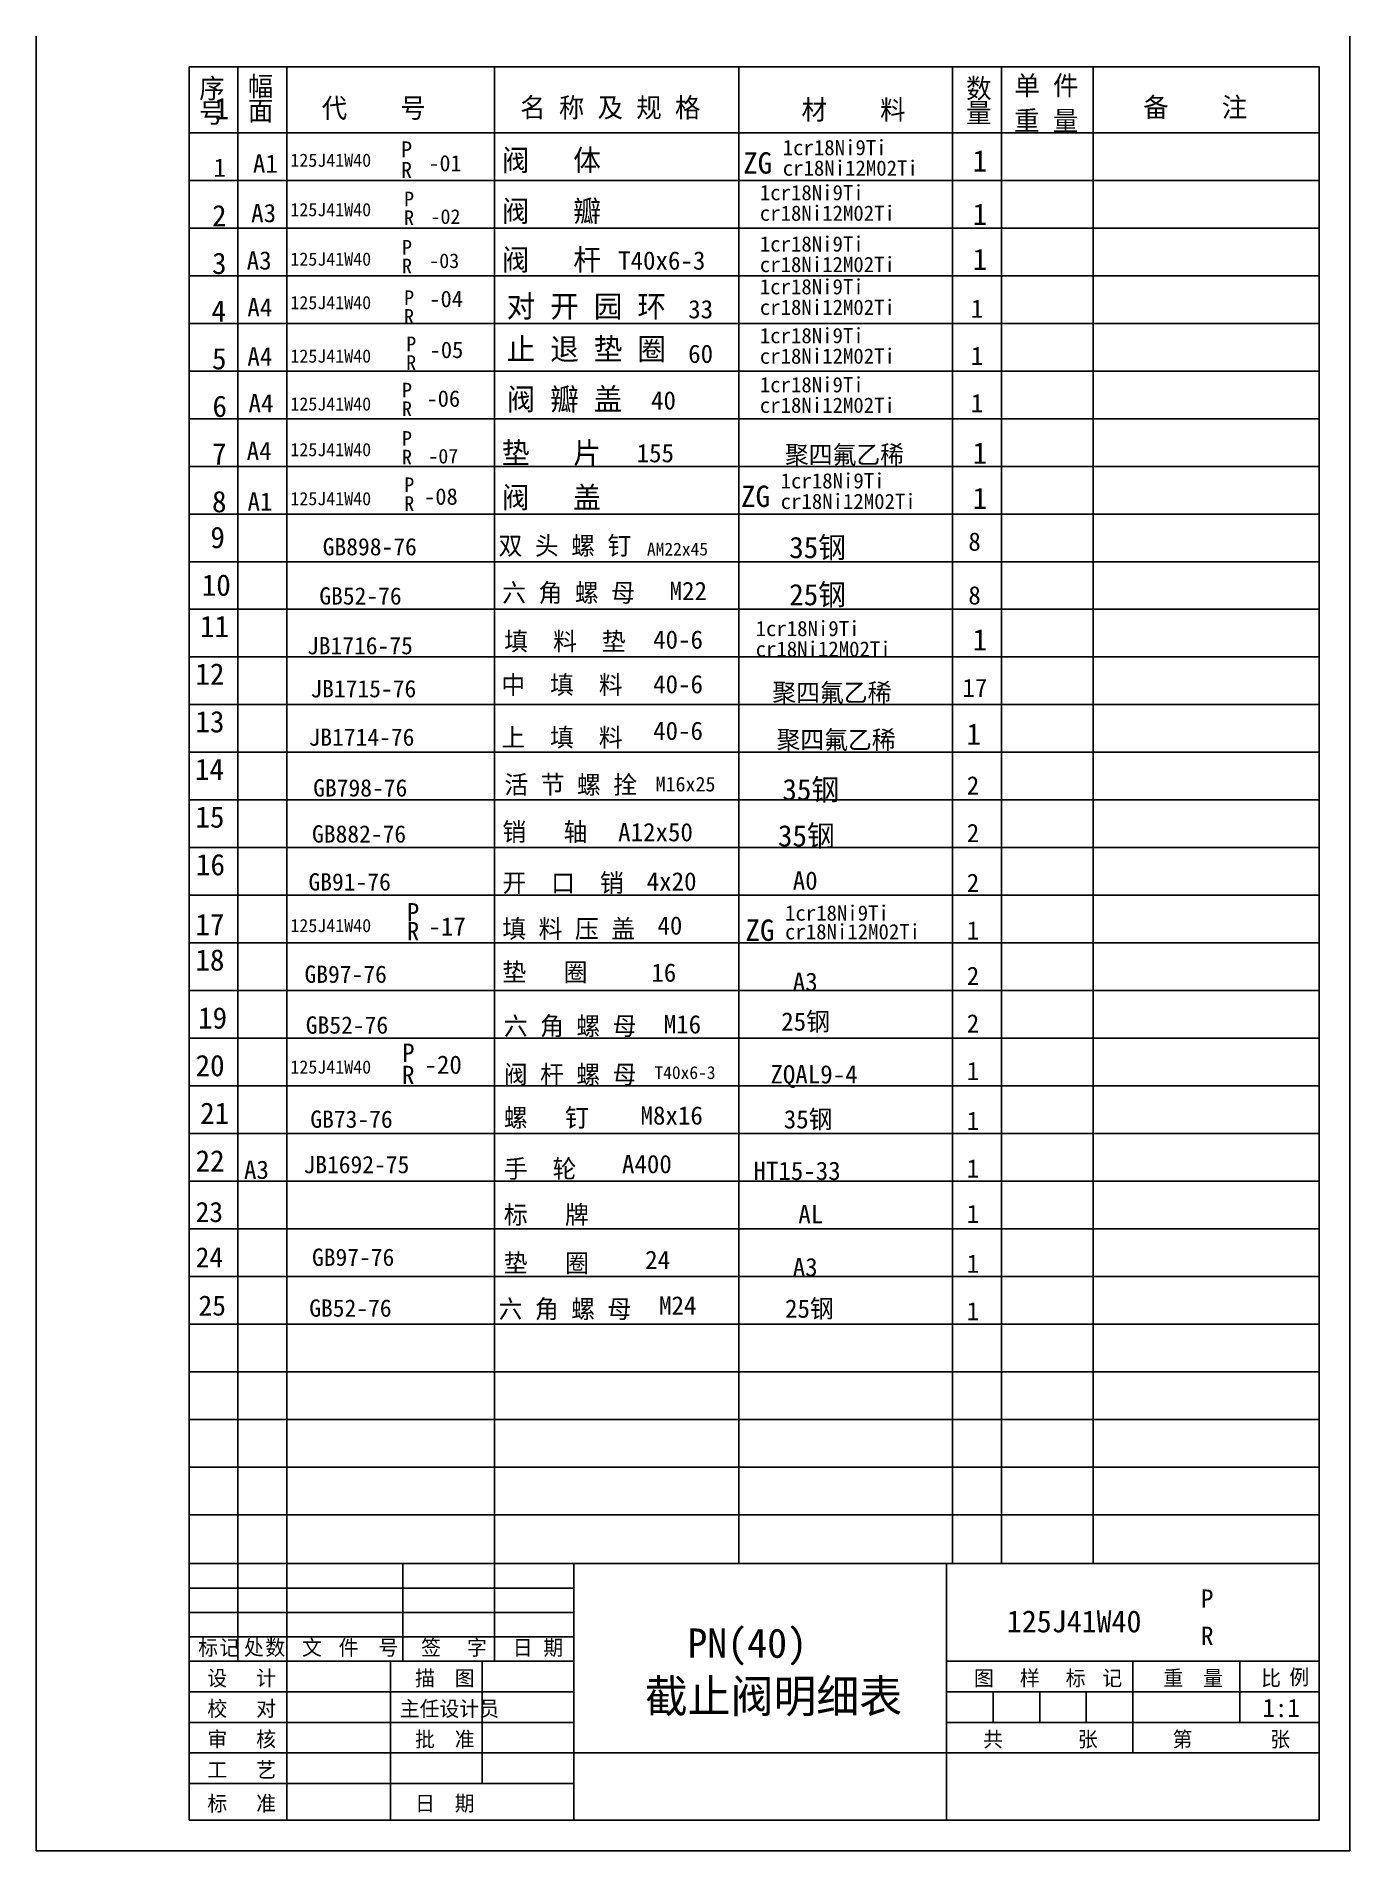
# Model space of a CAD drawing. Header units: metres. Extents: x 0 to 215, y 0 to 297.
import ezdxf

# ---------------------------------------------------------------- set-up
doc = ezdxf.new("R2010")
doc.units = ezdxf.units.M
for name, color, linetype in [('D', 1, 'Continuous'), ('FL', 5, 'Continuous'), ('HA', 5, 'Continuous'), ('T', 7, 'Continuous'), ('TL', 4, 'Continuous')]:
    doc.layers.add(name, color=color, linetype=linetype)

msp = doc.modelspace()

# ---------------------------------------------------------------- linework, layer by layer
at = {"layer": 'FL'}
for p, q in [((0, 0), (0, 297)), ((215, 297), (215, 0)), ((33, 31), (33, 47)), ((41, 5), (41, 47)), ((60, 31), (60, 47)), ((75, 47), (75, 31)), ((25, 43), (88, 43)), ((25, 39), (88, 39)), ((25, 35), (88, 35)), ((73, 11), (73, 31)), ((25, 26), (88, 26)), ((156.62, 26), (156.62, 21)), ((164.25, 26), (164.25, 21)), ((171.88, 26), (171.88, 21)), ((25, 21), (88, 21)), ((25, 16), (88, 16)), ((25, 11), (88, 11)), ((215, 0), (0, 0))]:
    msp.add_line(p, q, dxfattribs=at)
at = {"layer": 'HA'}
for p, q in [((33, 47), (33, 292)), ((41, 47), (41, 292)), ((75, 47), (75, 292)), ((115, 47), (115, 292)), ((150, 47), (150, 292)), ((158, 47), (158, 292)), ((173, 47), (173, 292)), ((210, 281.2), (25, 281.2)), ((210, 273.4), (25, 273.4)), ((210, 265.6), (25, 265.6)), ((210, 257.8), (25, 257.8)), ((210, 250), (25, 250)), ((210, 242.2), (25, 242.2)), ((210, 234.4), (25, 234.4)), ((210, 226.6), (25, 226.6)), ((210, 218.8), (25, 218.8)), ((210, 211), (25, 211)), ((210, 203.2), (25, 203.2)), ((210, 195.4), (25, 195.4)), ((210, 187.6), (25, 187.6)), ((210, 179.8), (25, 179.8)), ((210, 172), (25, 172)), ((210, 164.2), (25, 164.2)), ((210, 156.4), (25, 156.4)), ((210, 148.6), (25, 148.6)), ((210, 140.8), (25, 140.8)), ((210, 133), (25, 133)), ((210, 125.2), (25, 125.2)), ((210, 117.4), (25, 117.4)), ((210, 109.6), (25, 109.6)), ((210, 101.8), (25, 101.8)), ((210, 94), (25, 94)), ((210, 86.2), (25, 86.2)), ((210, 78.4), (25, 78.4)), ((210, 70.6), (25, 70.6)), ((210, 62.8), (25, 62.8)), ((210, 55), (25, 55))]:
    msp.add_line(p, q, dxfattribs=at)
at = {"layer": 'TL'}
for p, q in [((25, 47), (210, 47)), ((25, 5), (25, 47)), ((88, 5), (88, 47)), ((149, 5), (149, 47)), ((25, 31), (88, 31)), ((58, 31), (58, 5)), ((149, 31), (210, 31)), ((179.5, 21), (179.5, 31)), ((197, 31), (197, 21)), ((149, 26), (210, 26)), ((149, 21), (210, 21)), ((179.5, 21), (179.5, 16)), ((88, 16), (210, 16))]:
    msp.add_line(p, q, dxfattribs=at)
msp.add_lwpolyline([(25, 5), (25, 292), (210, 292), (210, 5)], close=True, dxfattribs=at)

# ---------------------------------------------------------------- texts
at = {"layer": 'D'}
for s, height, p in [('序', 3.2, (26.67, 286.87)), ('幅', 3.2, (34.65, 287.22)), ('数', 3.2, (152.21, 286.87)), ('单 件', 3.2, (160.12, 287.33)), ('号', 3.2, (26.65, 282.87)), ('1', 3.5, (29.16, 283.42)), ('面', 3.2, (34.65, 283.22)), ('代    号', 3.2, (46.73, 283.66)), ('名 称 及 规 格', 3.2, (79.21, 283.73)), ('材    料', 3.2, (125.26, 283.38)), ('量', 3.2, (152.21, 282.87)), ('重 量', 3.2, (160.07, 281.59)), ('备    注', 3.2, (181.2, 283.79)), ('P', 2.64, (59.73, 277.16)), ('1cr18Ni9Ti', 2.5, (122.19, 277.54)), ('1', 3, (29, 274)), ('A1', 3, (35.46, 274.66)), ('125J41W40', 2.16, (41.59, 275.64)), ('R', 2.64, (59.71, 273.79)), ('-01', 2.64, (64.21, 274.92)), ('阀   体', 3.5, (76.2, 274.97)), ('ZG', 3.5, (115.71, 274.52)), ('cr18Ni12M02Ti', 2.5, (122.19, 274.18)), ('1', 3.5, (153.28, 274.86)), ('P', 2.4, (60.21, 269.17)), ('阀   瓣', 3.5, (76.2, 266.65)), ('1cr18Ni9Ti', 2.5, (118.44, 270.16)), ('2', 3.5, (28.76, 265.89)), ('A3', 3, (35.17, 266.57)), ('125J41W40', 2.16, (41.59, 267.55)), ('R', 2.4, (60.2, 266.1)), ('-02', 2.4, (64.53, 266.29)), ('cr18Ni12M02Ti', 2.5, (118.44, 266.8)), ('1', 3.5, (153.28, 266.13)), ('1cr18Ni9Ti', 2.5, (118.44, 261.76)), ('3', 3.5, (28.76, 258.09)), ('A3', 3, (34.44, 258.81)), ('125J41W40', 2.16, (41.59, 259.45)), ('P', 2.4, (59.87, 261.26)), ('-03', 2.4, (64.33, 259.06)), ('阀   杆', 3.5, (76.2, 258.67)), ('T40x6-3', 3, (95.24, 258.8)), ('1', 3.5, (153.28, 258.74)), ('R', 2.4, (59.86, 258.2)), ('cr18Ni12M02Ti', 2.5, (118.44, 258.4)), ('1cr18Ni9Ti', 2.5, (118.44, 254.76)), ('4', 3.5, (28.67, 250.29)), ('A4', 3, (34.55, 251.14)), ('125J41W40', 2.16, (41.59, 252.33)), ('P', 2.4, (60.21, 253.01)), ('-04', 2.7, (64.34, 252.67)), ('对 开 园 环', 3.6, (77, 251)), ('33', 3, (106.71, 250.83)), ('cr18Ni12M02Ti', 2.5, (118.44, 251.4)), ('1', 3, (152.98, 250.92)), ('R', 2.4, (60.2, 249.94)), ('P', 2.4, (60.56, 245.44)), ('-05', 2.7, (64.39, 244.33)), ('止 退 垫 圈', 3.6, (77, 244)), ('1cr18Ni9Ti', 2.5, (118.44, 246.76)), ('5', 3.5, (28.76, 242.49)), ('A4', 3, (34.55, 243.11)), ('125J41W40', 2.16, (41.59, 243.58)), ('R', 2.4, (60.55, 242.38)), ('60', 3, (106.71, 243.53)), ('cr18Ni12M02Ti', 2.5, (118.44, 243.4)), ('1', 3, (152.98, 243.2)), ('1cr18Ni9Ti', 2.5, (118.44, 238.72)), ('6', 3.5, (28.84, 234.69)), ('A4', 3, (34.74, 235.45)), ('125J41W40', 2.16, (41.59, 235.74)), ('P', 2.4, (59.87, 237.88)), ('-06', 2.7, (63.87, 236.35)), ('阀 瓣 盖', 3.6, (77, 235.8)), ('40', 3, (100.63, 235.9)), ('cr18Ni12M02Ti', 2.5, (118.44, 235.36)), ('1', 3, (152.98, 235.46)), ('R', 2.4, (59.86, 234.82)), ('P', 2.4, (59.87, 229.97)), ('7', 3.5, (28.76, 226.89)), ('A4', 3, (34.44, 227.63)), ('125J41W40', 2.16, (41.59, 228.27)), ('R', 2.4, (59.86, 226.91)), ('-07', 2.4, (64.18, 227.08)), ('垫   片', 3.5, (76.2, 227.05)), ('155', 3, (98.27, 227.27)), ('聚四氟乙稀', 3, (122.54, 227.02)), ('1', 3.5, (153.28, 227.02)), ('P', 2.4, (60.24, 222.38)), ('-08', 2.7, (63.48, 220.32)), ('阀   盖', 3.5, (76.2, 219.77)), ('ZG', 3.5, (115.36, 219.96)), ('1cr18Ni9Ti', 2.5, (121.85, 222.99)), ('1', 3.5, (153.28, 219.63)), ('8', 3.5, (28.76, 219.09)), ('A1', 3, (34.58, 219.34)), ('125J41W40', 2.16, (41.59, 220.24)), ('R', 2.4, (60.23, 219.32)), ('cr18Ni12M02Ti', 2.5, (121.85, 219.62)), ('9', 3.5, (28.5, 213.22)), ('GB898-76', 2.83, (46.89, 212.04)), ('双 头 螺 钉', 3, (75.67, 212.12)), ('AM22x45', 2.1, (99.96, 212.01)), ('35钢', 3.5, (123.24, 211.58)), ('8', 3, (152.57, 212.79)), ('10', 3.5, (27.08, 205.42)), ('GB52-76', 2.83, (46.33, 203.98)), ('六 角 螺 母', 3, (76.27, 204.42)), ('M22', 3, (103.67, 204.71)), ('25钢', 3.5, (123.24, 203.86)), ('8', 3, (152.57, 204)), ('11', 3.5, (26.79, 198.66)), ('填  料  垫', 3, (76.61, 196.46)), ('40-6', 3, (100.97, 196.75)), ('1cr18Ni9Ti', 2.5, (117.75, 198.81)), ('1', 3.5, (153.28, 196.47)), ('JB1716-75', 2.83, (44.31, 195.84)), ('cr18Ni12M02Ti', 2.5, (117.75, 195.45)), ('12', 3.5, (26.04, 190.86)), ('JB1715-76', 2.83, (44.87, 188.8)), ('中  填  料', 3, (76.12, 189.35)), ('40-6', 3, (100.97, 189.45)), ('聚四氟乙稀', 3, (120.48, 188.07)), ('17', 3, (151.6, 188.85)), ('13', 3.5, (26.04, 183.06)), ('上  填  料', 3, (76.12, 180.73)), ('40-6', 3, (100.97, 181.82)), ('1', 3.5, (152.25, 181.02)), ('JB1714-76', 2.83, (44.57, 180.86)), ('聚四氟乙稀', 3, (121.17, 180.34)), ('14', 3.5, (25.96, 175.26)), ('GB798-76', 2.83, (45.33, 172.56)), ('活 节 螺 拴', 3, (76.63, 173)), ('M16x25', 2.4, (101.38, 173.39)), ('35钢', 3.5, (122.13, 171.94)), ('2', 3, (152.31, 172.88)), ('15', 3.5, (26.04, 167.46)), ('GB882-76', 2.83, (45.14, 165.02)), ('销   轴', 3, (76.3, 165.28)), ('A12x50', 3, (95.24, 165.23)), ('35钢', 3.5, (121.4, 164.38)), ('2', 3, (152.31, 165.09)), ('16', 3.5, (26.13, 159.66)), ('GB91-76', 2.83, (44.56, 157.17)), ('开  口  销', 3, (76.3, 156.93)), ('4x20', 3, (99.92, 157.17)), ('A0', 3, (123.83, 157.3)), ('2', 3, (152.31, 156.94)), ('P', 3, (60.65, 152.12)), ('1cr18Ni9Ti', 2.5, (122.56, 152.24)), ('17', 3.5, (26.04, 149.86)), ('125J41W40', 2.16, (41.59, 150.36)), ('R', 3, (60.65, 149.03)), ('-17', 3, (64.19, 149.79)), ('填 料 压 盖', 3, (76.3, 149.41)), ('40', 3, (101.68, 149.95)), ('ZG', 3.5, (116.08, 148.93)), ('cr18Ni12M02Ti', 2.5, (122.56, 149.18)), ('1', 3, (152.31, 149.15)), ('18', 3.5, (26.04, 144.06)), ('垫   圈', 3, (76.3, 142.32)), ('GB97-76', 2.83, (43.91, 142.06)), ('16', 3, (100.68, 142.24)), ('A3', 3, (123.83, 140.73)), ('2', 3, (152.31, 141.71)), ('19', 3.5, (26.48, 134.57)), ('六 角 螺 母', 3, (76.53, 133.5)), ('M16', 3, (102.71, 133.78)), ('25钢', 3, (121.94, 134.23)), ('2', 3, (152.31, 133.92)), ('GB52-76', 2.83, (44.12, 133.74)), ('P', 3, (59.88, 129.12)), ('20', 3.5, (26.07, 126.77)), ('125J41W40', 2.16, (41.59, 127.21)), ('R', 3, (59.87, 125.48)), ('-20', 3, (63.54, 127.17)), ('阀 杆 螺 母', 3, (76.53, 125.57)), ('T40x6-3', 2.1, (101.19, 126.32)), ('ZQAL9-4', 3, (120.17, 125.59)), ('1', 3, (152.31, 126.13)), ('21', 3.5, (26.82, 118.97)), ('螺   钉', 3, (76.53, 118.48)), ('M8x16', 3, (98.91, 118.86)), ('GB73-76', 2.83, (44.86, 118.33)), ('35钢', 3, (122.36, 118.23)), ('1', 3, (152.31, 117.98)), ('22', 3.5, (26.07, 111.17)), ('A3', 3, (34, 109.97)), ('JB1692-75', 2.83, (43.74, 110.9)), ('手  轮', 3, (76.53, 110.13)), ('A400', 3, (95.87, 110.9)), ('1', 3, (152.31, 110.19)), ('HT15-33', 3, (117.39, 109.79)), ('23', 3.3, (26.09, 102.91)), ('标   牌', 3, (76.53, 102.61)), ('AL', 3, (124.74, 102.7)), ('1', 3, (152.31, 102.75)), ('24', 3.3, (26.09, 95.48)), ('GB97-76', 2.83, (45.13, 95.73)), ('垫   圈', 3, (76.53, 94.69)), ('24', 3, (99.67, 95.22)), ('A3', 3, (123.83, 94.03)), ('1', 3, (152.31, 94.6)), ('25', 3.3, (26.56, 87.59)), ('GB52-76', 2.83, (44.68, 87.41)), ('六 角 螺 母', 3, (75.67, 87.18)), ('M24', 3, (101.95, 87.76)), ('25钢', 3, (122.57, 87.24)), ('1', 3, (152.31, 86.82)), ('P', 3, (190.66, 39.76)), ('125J41W40', 3.6, (158.87, 35.74)), ('PN(40)', 4.8, (106.58, 31.58)), ('R', 3, (190.66, 33.68)), ('截止阀明细表', 5.4, (99.61, 22.6)), ('1:1', 3, (200.72, 21.88))]:
    msp.add_text(s, height=height, dxfattribs=at).set_placement(p)
at = {"layer": 'T'}
for s, p in [('标', (26.5, 32)), ('记', (30, 32)), ('处', (34, 32)), ('数', (37.5, 32)), ('文', (43.5, 32)), ('件', (49.5, 32)), ('号', (56, 32)), ('签', (63, 32)), ('字', (70.5, 32)), ('日', (78, 32)), ('期', (83, 32)), ('设', (28, 27)), ('计', (36, 27)), ('描', (62, 27)), ('图', (68.5, 27)), ('图', (153.5, 27)), ('样', (161, 27)), ('标', (168.5, 27)), ('记', (174.5, 27)), ('重', (184.5, 27)), ('量', (191, 27)), ('比', (200.5, 27)), ('例', (205.11, 27.16)), ('校', (28, 22)), ('对', (36, 22)), ('主任设计员', (59.5, 22)), ('审', (28, 17)), ('核', (36, 17)), ('批', (62, 17)), ('准', (68.5, 17)), ('共', (155, 17)), ('张', (170.5, 17)), ('第', (186, 17)), ('张', (202, 17)), ('艺', (36, 12)), ('工', (28, 12)), ('标', (28, 6.5)), ('准', (36, 6.5)), ('日', (62, 6.5)), ('期', (68.5, 6.5))]:
    msp.add_text(s, height=2.5, dxfattribs=at).set_placement(p)

doc.saveas('drawing.dxf')
